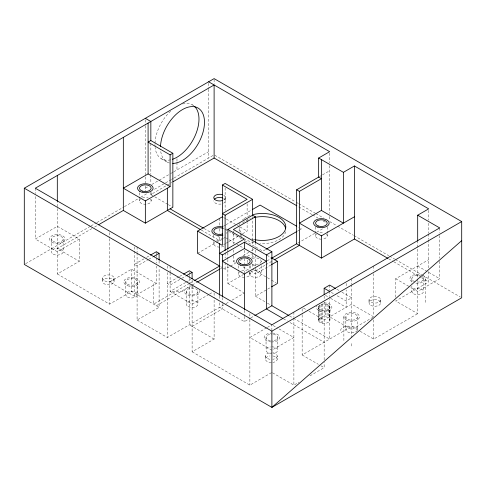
<?xml version="1.0" encoding="UTF-8"?>
<svg xmlns="http://www.w3.org/2000/svg" width="486" height="486" viewBox="0 0 486 486"><rect width="100%" height="100%" fill="white"/><g stroke="black" fill="none" stroke-linecap="round" stroke-linejoin="round"><path stroke-width="0.36" stroke-dasharray="2.43 1.82" d="M318.336 307.322C319.697 302.723 328.609 302.723 329.97 307.322L329.97 320.031A5.82 3.359 0 0 1 324.15 323.39C321.926 323.33 318.737 322.643 318.336 320.031L318.336 307.322C318.737 309.934 321.926 310.627 324.15 310.682A5.82 3.359 0 0 0 329.97 307.322M318.336 320.031C319.697 315.426 328.609 315.426 329.97 320.031M35.302 196.551L35.302 239.027L57.312 226.324L79.321 239.027L79.321 261.268L57.312 273.97L57.312 200.912M145.344 188.204L148.57 186.345M151.796 184.48L170.519 173.666M171.169 173.295L173.101 172.178M173.751 171.807L208.615 151.675M25.606 263.685L90.384 226.288M91.034 225.911L96.271 222.892M96.927 222.515L123.748 207.024M124.404 206.647L140.108 197.583M140.764 197.201L146.644 193.805M154.475 189.285L164.912 183.258M165.562 182.882L170.78 179.875M171.43 179.498L173.393 178.368M174.043 177.991L214.113 154.852M91.957 228.56L57.312 248.559L79.321 261.268M94.57 227.047L97.188 225.54M150.842 192.31L150.842 194.558L166.498 185.518M167.148 185.142L171.716 182.505M79.321 239.027L57.312 251.736L35.302 239.027M144.044 258.838L134.336 264.439L137.088 266.03L148.09 259.676M146.638 257.343L149.226 255.849M156.346 283.502L131.584 269.208L109.581 281.91L134.336 296.205L156.346 283.502L156.346 266.103M148.74 259.305L152.622 257.058M223.524 226.19L225.486 225.061M226.136 224.684L251.596 209.988M319.296 176.716L321.89 175.221M322.534 174.845L329.654 170.732M57.312 273.97L109.581 304.145L131.584 291.442L159.098 307.322L159.098 267.573M197.608 253.321L215.735 242.86M216.379 242.484L221.816 239.349M223.469 238.395L225.121 237.441M223.669 244.628L225.625 243.504M226.276 243.128L228.232 241.998M228.882 241.621L239.306 235.601M239.963 235.224L241.913 234.1M242.569 233.723L247.125 231.087L247.125 222.77M179 276.771L167.348 283.502L170.1 285.088L181.102 278.733M179.65 276.4L182.882 274.529M181.752 278.363L185.634 276.121M185.634 282.475L170.1 291.442L170.1 272.628M186.284 282.099L190.816 279.48M189.546 283.393L153.594 304.145L153.594 281.91M190.202 283.016L193.471 281.127M156.346 305.737L191.642 285.355M192.298 284.978L196.873 282.336M220.407 268.752L221.713 267.999M233.371 255.97L233.371 261.268L235.959 259.773M243.079 255.66L248.905 252.295M251.493 250.8L254.731 248.935M137.088 252.835L137.088 320.031L159.098 307.322M223.469 268.254L225.121 269.208L229.702 266.559M230.358 266.182L235.601 263.157M240.181 260.508L243.456 258.619M247.386 256.347L251.317 254.081M265.441 249.64L262.829 251.147L243.182 239.805M297.426 231.172L299.388 230.042M300.038 229.665L301.344 228.912L298.726 227.399M208.937 294.431L192.11 304.145L170.1 291.442L184.328 291.442M209.581 294.054L214.113 291.442M227.867 265.502L227.867 283.502L243.504 274.475M267.081 260.861L271.024 258.588M297.936 243.049L316.064 232.581M316.708 232.211L323.184 228.475M255.381 270.793L265.235 265.107M265.891 264.724L273.114 260.557M270.915 265.004L255.381 273.97L251.493 271.729M137.088 320.031L167.348 337.503L225.48 303.938M226.13 303.562L229.392 301.685M231.998 300.178L244.373 293.028M192.11 326.385L222.369 308.914L222.369 303.616M255.381 255.065L255.381 296.205L270.915 287.238M192.11 286.211L192.11 351.797L214.113 339.088L214.113 299.005M219.617 302.827L219.617 307.322L244.373 321.617L250.199 318.257M250.849 317.88L254.087 316.015M266.705 327.783L249.877 337.503L271.887 350.206L293.89 337.503L278.357 328.53M267.355 327.412L271.887 324.794L271.887 330.091M395.677 297.268L395.677 278.733L428.688 259.676M192.11 351.797L249.877 385.149L271.887 372.44M302.146 314.885L302.146 354.974L351.664 326.385L359.427 330.869M428.688 271.534L428.688 281.91L395.677 300.974L417.687 313.677L417.687 240.619M373.023 317.224L351.664 329.557L329.654 316.854M439.69 261.286L439.69 278.733L417.687 291.442L410.567 287.329M272.531 372.817L293.89 385.149L299.042 382.172M309.989 375.854L324.15 367.677L324.15 362.386M360.077 331.239L373.667 339.088L417.687 313.677M192.541 104.867L193.762 105.577M417.687 266.03L439.69 278.733M214.769 155.234L295.549 201.866M296.205 202.249L298.173 203.385M298.835 203.762L315.25 213.245M315.906 213.621L323.785 218.171M329.696 221.586L336.92 225.753M337.582 226.136L353.34 235.236M353.996 235.613L388.806 255.709M389.462 256.086L394.717 259.123M395.373 259.5L421.641 274.669M422.298 275.046L460.388 297.037M298.799 206.921L311.927 214.502M312.589 214.879L317.838 217.916M323.093 220.948L326.373 222.843M388.593 258.765L393.192 261.419M393.854 261.802L420.803 277.36M421.459 277.737L428.688 281.91M395.677 278.733L409.917 286.959M161.413 158.776L166.917 161.953M223.669 217.546L225.625 218.676M226.276 219.052L236.7 225.073M237.356 225.443L239.306 226.573M239.963 226.95L247.125 231.087M336.774 289.2L339.362 290.695M341.956 292.189L351.664 297.797L346.16 300.968L336.452 295.367M222.224 227.703L224.186 228.839M224.842 229.216L242.526 239.422M267.033 255.284L270.915 257.525M331.276 292.378L333.864 293.872M373.667 316.854L351.664 304.145L324.15 320.031L308.616 311.058M150.842 194.558L154.08 196.429M154.724 196.8L167.67 204.278M168.32 204.649L172.852 207.267M225.771 237.818L228.396 239.331M229.052 239.713L236.251 243.869M236.907 244.245L239.531 245.758M240.181 246.141L243.456 248.03M325.45 295.367L329.976 297.979M330.626 298.355L346.16 307.322L346.16 289.972M204.071 228.469L210.608 232.241M217.795 236.39L222.369 239.027M201.326 230.054L219.617 240.619L219.617 236.172M252.629 269.208L270.915 279.766M271.559 280.136L276.091 282.755M233.371 261.268L235.959 262.762M243.079 266.869L248.905 270.234M303.44 308.069L307.972 310.688M220.717 266.668L221.816 267.3M255.381 296.205L266.808 302.802M267.44 303.173L271.887 305.737M289.607 315.967L292.894 317.862M293.55 318.245L329.654 339.088L329.654 299.461M227.867 283.502L243.741 292.663M283.453 318.767L287.39 321.039M290.014 322.558L324.15 342.266M273.181 325.541L277.713 328.159M302.146 354.974L318.33 364.312M320.918 365.806L324.15 367.677M214.113 339.088L189.358 324.794L189.358 285.045M439.69 227.91L439.69 232.46M439.69 235.497L439.69 258.254M428.688 210.371L428.688 220.231M428.688 223.262L428.688 233.128M428.688 233.888L428.688 239.197M428.688 239.956L428.688 267.829M425.469 278.733L425.469 304.145M423.506 278.733L423.506 291.442M411.867 278.733L411.867 283.223M411.867 286.211L411.867 291.442M380.672 299.747A5.838 3.372 0 0 1 371.918 302.669A5.838 3.372 0 0 1 371.918 296.831A5.838 3.372 0 0 1 380.672 299.747L380.672 302.924M373.667 266.03L373.667 270.581M373.667 273.612L373.667 316.094M373.667 319.818L373.667 339.088M368.995 299.747L368.995 302.924M357.483 316.854A5.82 3.359 0 0 1 348.754 319.764A5.82 3.359 0 0 1 348.754 313.944A5.82 3.359 0 0 1 357.483 316.854L357.483 329.557A5.82 3.359 0 0 1 348.754 332.467A5.82 3.359 0 0 1 348.754 326.653A5.82 3.359 0 0 1 357.483 329.557M351.664 278.733L351.664 283.867M351.664 284.602L351.664 337.776M351.664 343.584L351.664 346.755M346.16 283.374L346.16 287.044M345.844 316.854L345.844 329.557M343.881 316.854L343.881 342.266M329.775 306.453L329.775 319.162M329.654 153.139L329.654 162.67M329.654 165.605L329.654 213.488M329.654 216.483L329.654 220.237M329.654 285.088L329.654 290.385M329.654 291.138L329.654 296.436M329.192 305.645L329.192 318.348M328.269 304.947L328.269 317.656M327.236 226.883L327.236 232.861M327.236 233.608L327.236 235.856M327.06 304.412L327.06 317.121M325.656 304.078L325.656 316.787M324.15 296.114L324.15 299.85M324.15 302.183L324.15 361.627M322.649 304.078L322.649 323.275M321.246 304.412L321.246 322.941M320.037 304.947L320.037 322.406M319.114 305.645L319.114 321.708M318.53 306.453L318.53 320.9M315.566 226.883L315.566 232.861M315.566 233.608L315.566 235.856M302.146 308.835L302.146 314.132M293.89 312.091L293.89 317.322M293.89 318.069L293.89 385.149M277.719 337.503L277.719 350.206M272.871 352.775A5.838 3.372 0 0 1 277.19 356.025L277.19 359.203A5.838 3.372 0 0 1 272.871 362.459M266.049 337.503L266.049 350.206M265.52 356.025L265.52 359.203M252.459 258.345A5.838 3.372 0 0 1 261.213 261.268L261.213 262.762M261.213 265.751L261.213 273.97M255.381 242.204L255.381 247.502M255.381 250.041L255.381 254.306M252.629 216.707L252.629 240.704M252.629 241.457L252.629 245.205M252.629 248.073L252.629 253.455M252.629 254.208L252.629 258.704M252.629 263.959L252.629 267.707M250.211 265.751L250.211 269.487M250.211 272.476L250.211 273.97M249.877 313.585L249.877 318.816M249.877 319.563L249.877 385.149M249.543 265.751L249.543 269.487M249.543 272.476L249.543 273.97M247.125 203.859L247.125 216.72M247.125 219.745L247.125 222.011M244.373 239.78L244.373 241.281M244.373 250.278L244.373 255.527M244.373 258.528L244.373 263.783M244.373 266.778L244.373 272.78M244.373 310.275L244.373 315.566M244.373 316.325L244.373 321.617M238.541 265.751L238.541 270.981M238.541 271.729L238.541 273.97M233.371 231.014L233.371 233.28M233.371 234.039L233.371 243.869M233.371 249.919L233.371 255.217M227.867 249.749L227.867 251.997M227.867 252.75L227.867 258.752M227.867 259.5L227.867 264.749M225.413 197.62L225.413 200.797M225.121 187.942L225.121 210.444M225.121 252.708L225.121 257.957M225.121 262.458L225.121 269.208M222.369 297.566L222.369 302.863M219.617 218.384L219.617 225.796M219.617 228.76L219.617 233.207M219.617 296.071L219.617 299.826M214.113 79.37L214.113 83.902M214.113 292.955L214.113 298.246M213.779 234.823L213.779 238.565M213.779 241.554L213.779 243.796M208.615 83.294L208.615 88.555M208.615 89.309L208.615 158.029M197.924 291.442A5.82 3.359 0 0 1 189.2 294.352A5.82 3.359 0 0 1 189.2 288.532A5.82 3.359 0 0 1 197.924 291.442L197.924 304.145M192.11 280.228L192.11 285.543M189.358 272.294L189.358 274.541M189.358 275.295L189.358 277.542M189.358 278.296L189.358 284.292M186.29 291.442L186.29 304.145M176.977 158.728L176.977 161.723M176.977 162.47L176.977 169.942M170.1 266.03L170.1 271.893M167.348 265.909L167.348 268.837M167.348 272.506L167.348 337.503M159.098 260.824L159.098 264.572M156.346 251.736L156.346 254.002M156.346 254.761L156.346 257.027M156.346 257.787L156.346 263.078M151.176 192.693L151.176 196.429M151.176 199.418L151.176 200.912M150.842 143.558L150.842 174.31M150.842 175.057L150.842 183.307M145.344 119.823L145.344 125.084M145.344 125.838L145.344 176.181M145.344 176.934L145.344 182.949M145.344 185.95L145.344 191.028M139.506 192.693L139.506 197.924M139.506 198.671L139.506 200.912M137.423 281.91L137.423 294.619M137.088 246.973L137.088 252.1M134.336 246.845L134.336 296.205M131.584 269.208L131.584 291.442M125.753 281.91L125.753 294.619M114.107 278.253A5.838 3.372 0 0 1 105.353 281.175A5.838 3.372 0 0 1 105.353 275.337A5.838 3.372 0 0 1 114.107 278.253L114.107 281.43A5.838 3.372 0 0 1 105.353 284.353A5.838 3.372 0 0 1 105.353 278.514A5.838 3.372 0 0 1 114.107 281.43M109.581 232.606L109.581 237.915M109.581 238.675L109.581 304.145M102.437 278.253L102.437 281.43M63.15 239.027L63.15 251.736M51.473 239.027L51.473 251.736M35.302 188.204L35.302 193.513M285.647 231.646A23.34 13.474 0 0 1 259.816 243.51M253.899 242.66A23.34 13.474 0 0 1 244.737 238.899M241.937 236.548A23.34 13.474 0 0 1 240.193 234.179M239.221 231.421A23.34 13.474 0 0 1 239.665 227.211M242.55 223.08A23.34 13.474 0 0 1 250.43 218.572M272.871 355.952A5.838 3.372 0 0 1 277.19 359.203M271.358 362.574A5.838 3.372 0 0 1 265.569 359.646A5.838 3.372 0 0 1 269.845 355.952M223.706 198.416A5.838 3.372 0 0 1 223.706 203.178M221.087 204.053A5.838 3.372 0 0 1 213.743 200.797M255.381 265.757A7.782 4.489 0 0 1 251.487 265.156M247.866 262.428A7.782 4.489 0 0 1 247.866 260.101M251.487 257.373A7.782 4.489 0 0 1 255.381 256.772M272.561 333.025A7.782 4.489 0 0 1 279.657 337.697A7.782 4.489 0 0 1 271.887 341.992M271.206 341.974A7.782 4.489 0 0 1 264.111 337.302A7.782 4.489 0 0 1 271.887 333.007M223.706 195.238A5.838 3.372 0 0 1 223.706 200.001M169.414 162.992A31.122 17.97 -60 0 1 160.508 149.153M253.899 239.483A23.34 13.474 0 0 1 251.815 238.942M241.05 232.32A23.34 13.474 0 0 1 239.136 227.539M239.428 224.726A23.34 13.474 0 0 1 239.963 223.341M242.55 219.903A23.34 13.474 0 0 1 243.686 218.931M244.215 218.536A23.34 13.474 0 0 1 250.43 215.395M277.19 356.025A5.838 3.372 0 0 1 272.871 359.282M269.845 359.282A5.838 3.372 0 0 1 265.569 355.588A5.838 3.372 0 0 1 271.358 352.66M199.625 290.276A7.782 4.489 0 0 1 193.009 295.901A7.782 4.489 0 0 1 184.328 291.308A7.782 4.489 0 0 1 193.458 287.019M324.15 302.833A7.782 4.489 0 0 1 331.902 307.717A7.782 4.489 0 0 1 322.801 311.745A7.782 4.489 0 0 1 316.635 306.162M340.595 330.559A7.782 4.489 0 0 1 348.371 326.07M423.646 275.848A7.782 4.489 0 0 1 424.248 281.151A7.782 4.489 0 0 1 415.67 283.077M412.183 281.91A7.782 4.489 0 0 1 411.314 276.157A7.782 4.489 0 0 1 420.973 274.663M273.393 334.247A5.838 3.372 0 0 1 277.67 337.94A5.838 3.372 0 0 1 271.887 340.868M270.374 340.753A5.838 3.372 0 0 1 266.097 337.059A5.838 3.372 0 0 1 271.887 334.131M227.132 232.253A7.782 4.489 0 0 1 226.355 233.335M226.355 228.845A7.782 4.489 0 0 1 227.132 229.927M261.213 261.268A5.838 3.372 0 0 1 252.459 264.184M421.799 276.358A5.82 3.359 0 0 1 422.723 280.416A5.82 3.359 0 0 1 416.18 281.983M414.777 281.643A5.82 3.359 0 0 1 412.644 277.056A5.82 3.359 0 0 1 420.597 275.823M182.675 103.986A31.122 17.97 -60 0 1 193.653 105.614M170.592 159.827A31.122 17.97 -60 0 1 155.119 147.392M155.052 146.687A31.122 17.97 -60 0 1 154.967 144.53M154.998 143.188A31.122 17.97 -60 0 1 170.78 111.015M150.393 199.23A5.838 3.372 0 0 1 145.344 204.284A5.838 3.372 0 0 1 140.29 199.23M142.422 197.996A5.838 3.372 0 0 1 148.26 197.996M223.742 246.177A5.838 3.372 0 0 1 221.13 247.046M219.617 247.161A5.838 3.372 0 0 1 214.563 242.107M216.701 240.874A5.838 3.372 0 0 1 221.13 240.54M249.427 272.288A5.838 3.372 0 0 1 245.886 277.227M244.373 277.342A5.838 3.372 0 0 1 239.325 272.288M241.457 271.054A5.838 3.372 0 0 1 247.295 271.054M271.887 346.84A5.838 3.372 0 0 1 277.67 349.768A5.838 3.372 0 0 1 273.393 353.462M271.887 353.577A5.838 3.372 0 0 1 266.097 350.649A5.838 3.372 0 0 1 270.374 346.949M326.458 234.167A5.838 3.372 0 0 1 322.911 239.106M321.404 239.221A5.838 3.372 0 0 1 316.35 234.167M319.891 232.6A5.838 3.372 0 0 1 322.911 232.6M370.709 305.305A5.838 3.372 0 0 0 380.471 303.799A5.838 3.372 0 0 0 373.321 299.674A5.838 3.372 0 0 0 370.709 305.305M346.16 320.031A7.782 4.489 0 0 0 359.178 318.014A7.782 4.489 0 0 0 349.647 312.516A7.782 4.489 0 0 0 346.16 320.031M127.697 285.804A7.782 4.489 0 0 0 139.367 281.91A7.782 4.489 0 0 0 127.697 278.022A7.782 4.489 0 0 0 127.697 285.804M51.808 242.204A7.782 4.489 0 0 0 64.826 240.193A7.782 4.489 0 0 0 55.295 234.689A7.782 4.489 0 0 0 51.808 242.204M127.46 284.292A5.838 3.372 0 0 0 137.222 282.785A5.838 3.372 0 0 0 130.078 278.66A5.838 3.372 0 0 0 127.46 284.292M53.187 241.414A5.838 3.372 0 0 0 62.949 239.902A5.838 3.372 0 0 0 55.799 235.777A5.838 3.372 0 0 0 53.187 241.414M53.187 254.117A5.838 3.372 0 0 0 62.949 252.611A5.838 3.372 0 0 0 55.799 248.48A5.838 3.372 0 0 0 53.187 254.117M127.46 297.001A5.838 3.372 0 0 0 137.222 295.488A5.838 3.372 0 0 0 130.078 291.363A5.838 3.372 0 0 0 127.46 297.001M187.991 306.52A5.82 3.359 0 0 0 197.729 305.02A5.82 3.359 0 0 0 190.603 300.901A5.82 3.359 0 0 0 187.991 306.52M251.25 276.352A5.838 3.372 0 0 0 261.018 274.845A5.838 3.372 0 0 0 253.868 270.714A5.838 3.372 0 0 0 251.25 276.352M413.568 293.817A5.82 3.359 0 0 0 423.306 292.311A5.82 3.359 0 0 0 416.18 288.198A5.82 3.359 0 0 0 413.568 293.817"/><path stroke-width="0.73" d="M461.7 240.619L271.887 407.383L24.3 264.445L24.3 188.204L214.113 78.617L461.7 221.555L461.7 297.797L271.887 407.383L271.887 331.148L24.3 188.204M172.852 153.266L150.842 140.557L148.09 142.149L170.1 154.852L172.852 153.266L172.852 207.267L145.344 223.147L123.335 210.444L98.494 224.781M170.1 186.618L148.09 173.909L123.335 188.204L145.344 200.912L170.1 186.618L170.1 154.852M173.022 181.758L214.113 158.029L296.831 205.785M194.121 280.75L219.617 266.03L197.608 253.321L197.608 231.087L222.369 245.381L222.369 185.026L225.121 183.441L252.629 199.321L252.629 215.82M150.52 255.101L156.346 251.736L159.098 253.321L159.098 260.071M271.68 258.206L296.642 243.796L296.642 189.795L318.652 177.086L318.652 158.029L329.654 151.675L208.615 81.794M153.272 256.687L159.098 253.321M197.608 231.087L222.369 216.792M222.369 185.026L247.125 199.321L222.369 213.615L225.121 215.207L252.629 199.321M252.246 209.612L260.083 205.086L296.758 226.263M227.867 249.002L227.867 229.501L252.629 215.207L255.381 216.792L255.381 242.508M255.381 216.792L233.371 229.501L271.887 251.736L271.887 305.737L254.731 315.639M296.642 189.795L299.394 191.381L321.404 178.678L318.652 177.086M318.652 158.029L343.408 172.323L354.416 165.969L428.688 208.852L417.687 215.207L417.687 240.995M183.532 274.159L189.358 270.793L192.11 272.385L192.11 278.733M186.284 275.744L192.11 272.385M227.867 229.501L244.373 239.027L219.617 253.321L222.369 254.913L244.373 242.204L266.383 254.913L271.887 251.736M244.373 248.559L222.369 261.268L244.373 273.97L266.383 261.268L244.373 248.559L244.373 242.204M197.529 281.959L219.751 269.129M343.408 172.323L343.408 223.147L321.404 210.444L299.394 223.147L321.404 235.856L354.416 216.792M266.097 249.263L296.776 231.549M274.432 259.797L299.394 245.381L299.394 191.381M271.559 264.627L277.385 261.268L277.385 283.502L271.559 286.862M296.642 243.796L321.404 258.09L354.416 239.027L387.937 258.382M324.15 294.619L324.15 288.265L329.654 285.088L335.48 288.453M271.887 331.148L461.7 221.555M417.687 215.207L439.69 227.91L271.887 324.794L35.302 188.204L214.113 84.971L214.113 158.029M145.344 118.323L150.842 121.5L150.842 140.557M271.559 257.902L277.385 261.268M324.15 288.265L329.976 291.63M170.1 208.852L203.421 228.092M200.669 229.678L167.348 210.444L167.348 188.204M271.887 305.737L288.951 315.59M282.797 318.391L266.383 308.914L266.383 254.913M354.416 165.969L354.416 239.027M321.404 159.615L321.404 210.444M321.404 235.856L321.404 258.09M244.373 273.97L244.373 309.515M225.121 215.207L225.121 250.454M222.369 254.913L222.369 296.812M219.617 243.796L219.617 295.324M148.09 123.086L148.09 173.909M145.344 200.912L145.344 223.147M123.335 137.38L123.335 210.444M57.312 175.501L57.312 201.289M254.561 217.442A23.34 13.474 0 0 1 285.543 228.128M214.526 199.114A5.838 3.372 0 0 1 222.497 197.881M222.497 200.542A5.838 3.372 0 0 1 213.743 197.62A5.838 3.372 0 0 1 222.497 194.704M160.501 146.365A31.122 17.97 -60 0 1 186.581 107.661A31.122 17.97 -60 0 1 203.348 131.013A31.122 17.97 -60 0 1 172.743 163.411M253.145 214.587A23.34 13.474 0 0 1 285.786 226.488A23.34 13.474 0 0 1 254.609 239.641M222.904 235.157A7.782 4.489 0 0 1 211.835 231.087A7.782 4.489 0 0 1 222.904 227.017M222.533 234.009A5.838 3.372 0 0 1 213.779 231.087A5.838 3.372 0 0 1 222.533 228.171M194.686 106.513A31.122 17.97 -60 0 1 195.512 134.822A31.122 17.97 -60 0 1 172.518 159.28M317.51 227.035A7.782 4.489 0 0 0 329.18 223.147A7.782 4.489 0 0 0 317.51 219.259A7.782 4.489 0 0 0 317.51 227.035M139.84 191.381A7.782 4.489 0 0 0 152.859 189.37A7.782 4.489 0 0 0 143.327 183.866A7.782 4.489 0 0 0 139.84 191.381M240.485 265.156A7.782 4.489 0 0 0 252.155 261.268A7.782 4.489 0 0 0 240.485 257.373A7.782 4.489 0 0 0 240.485 265.156M240.248 263.649A5.838 3.372 0 0 0 250.011 262.136A5.838 3.372 0 0 0 242.866 258.011A5.838 3.372 0 0 0 240.248 263.649M142.422 191.126A5.838 3.372 0 0 0 151.176 188.204A5.838 3.372 0 0 0 142.422 185.288A5.838 3.372 0 0 0 142.422 191.126M318.482 226.063A5.838 3.372 0 0 0 327.236 223.147A5.838 3.372 0 0 0 318.482 220.231A5.838 3.372 0 0 0 318.482 226.063"/></g></svg>
